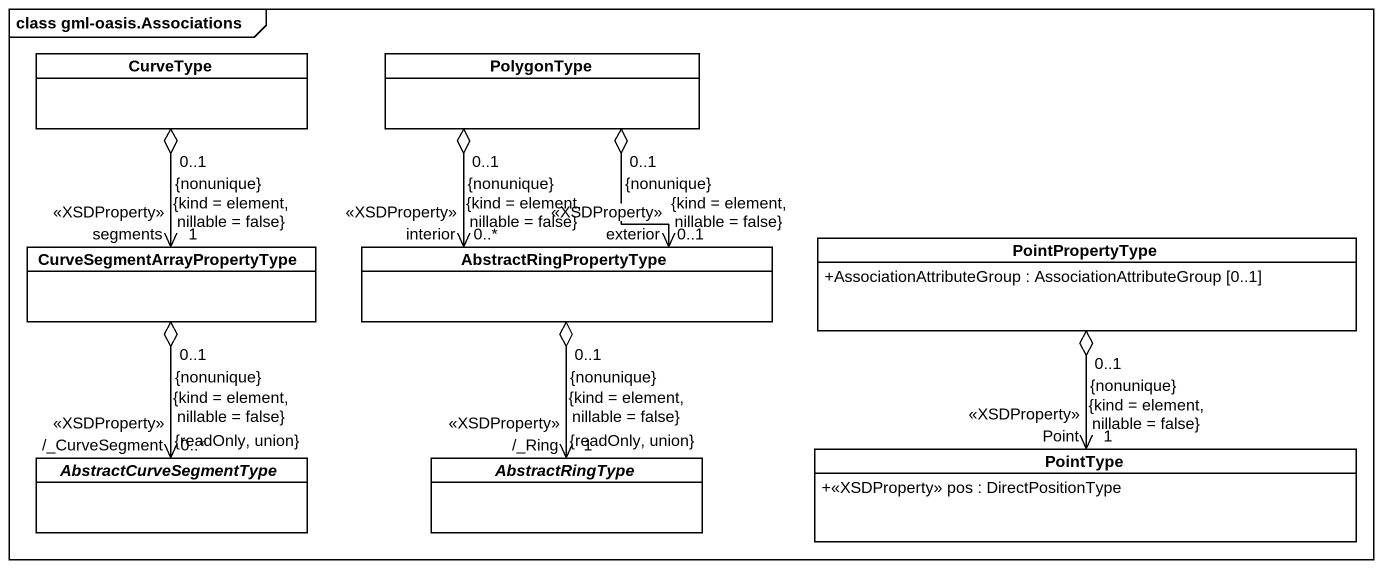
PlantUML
@startuml
mainframe class gml-oasis.Associations
hide circle
hide empty members
skinparam classAttributeIconSize 0
class CurveType
class PolygonType
class "CurveSegmentArrayPropertyType" as CurveSegmentArrayPropertyTyp
class AbstractRingPropertyType
class PointPropertyType {
  +AssociationAttributeGroup : AssociationAttributeGroup [0..1]
}
abstract class AbstractCurveSegmentType
abstract class AbstractRingType
class PointType {
  +<<XSDProperty>> pos : DirectPositionType
}
CurveType "0..1\n{nonunique}" o--> "segments\n<<XSDProperty>>\n1\n{kind = element, nillable = false}" CurveSegmentArrayPropertyTyp
PolygonType "0..1\n{nonunique}" o--> "interior\n<<XSDProperty>>\n0..*\n{kind = element, nillable = false}" AbstractRingPropertyType
PolygonType "0..1\n{nonunique}" o--> "exterior\n<<XSDProperty>>\n0..1\n{kind = element, nillable = false}" AbstractRingPropertyType
CurveSegmentArrayPropertyTyp "0..1\n{nonunique}" o--> "/_CurveSegment\n<<XSDProperty>>\n0..*\n{kind = element, nillable = false}\n{readOnly, union}" AbstractCurveSegmentType
AbstractRingPropertyType "0..1\n{nonunique}" o--> "/_Ring\n<<XSDProperty>>\n1\n{kind = element, nillable = false}\n{readOnly, union}" AbstractRingType
PointPropertyType "0..1\n{nonunique}" o--> "Point\n<<XSDProperty>>\n1\n{kind = element, nillable = false}" PointType
@enduml
